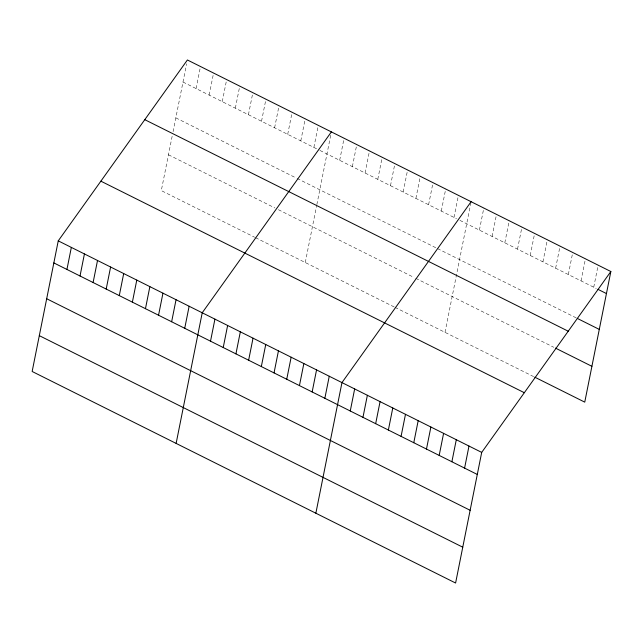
<?xml version="1.0" encoding="UTF-8"?>
<svg xmlns="http://www.w3.org/2000/svg" width="643" height="643" viewBox="0 0 643 643"><rect width="100%" height="100%" fill="white"/><g stroke="black" fill="none" stroke-linecap="round" stroke-linejoin="round"><path stroke-width="0.48" stroke-dasharray="3.21 2.41" d="M172.147 136.316L161.297 190.601L254.66 237.243M173.071 131.702L186.631 63.818M196.083 88.573L200.487 66.518M209.168 95.108L213.58 73.053M222.261 101.65L226.666 79.595M235.346 108.185L239.751 86.13M248.431 114.727L252.844 92.672M261.524 121.262L265.929 99.207M274.609 127.804L279.022 105.749M287.702 134.339L292.107 112.284M300.787 140.881L305.2 118.826M313.88 147.416L318.285 125.361M305.272 262.529L316.669 205.471M316.854 204.546L331.185 132.86M339.673 160.3L344.077 138.245M352.372 166.65L356.777 144.595M365.079 172.999L369.484 150.936M377.779 179.341L382.183 157.286M390.486 185.69L394.89 163.635M403.185 192.032L407.598 169.977M415.892 198.382L420.297 176.327M428.592 204.723L433.004 182.668M441.299 211.073L445.703 189.018M453.998 217.422L458.411 195.359M445.012 332.335L470.917 202.666M479.405 230.114L483.817 208.059M492.112 236.455L496.517 214.4M504.811 242.805L509.224 220.75M517.519 249.146L521.923 227.092M530.218 255.496L534.63 233.441M542.925 261.846L547.33 239.783M555.632 268.187L560.037 246.132M568.332 274.537L572.736 252.482M581.039 280.878L585.443 258.824M593.738 287.228L598.143 265.173M182.99 82.031L319.113 150.036M319.989 150.47L456.538 218.692M459.93 220.38L596.278 288.498M175.836 117.862L296.246 178.015M297.122 178.449L436.677 248.166M437.529 248.592L576.417 317.98M168.458 154.778L274.907 207.954M278.403 209.698L414.06 277.471M415.756 278.315L553.8 347.276M255.536 237.677L394.199 306.952M395.043 307.37L533.931 376.758"/><path stroke-width="0.96" d="M58.248 240.86L32.15 371.485L455.598 583.024L481.703 452.399L610.85 271.515L187.402 59.976L58.248 240.86L481.703 452.399M66.936 269.457L71.341 247.394M80.021 275.992L84.426 253.937M93.106 282.534L97.519 260.471M106.199 289.069L110.604 267.014M119.285 295.611L123.697 273.548M132.378 302.146L136.782 280.091M145.463 308.688L149.867 286.625M158.548 315.223L162.96 293.168M171.641 321.757L176.045 299.702M184.726 328.3L189.138 306.245M176.126 443.405L202.223 312.779L331.37 131.903M210.518 341.184L214.931 319.129M223.225 347.533L227.63 325.471M235.925 353.875L240.337 331.82M248.632 360.225L253.037 338.17M261.331 366.566L265.744 344.511M274.039 372.916L278.443 350.861M286.738 379.257L291.15 357.203M299.445 385.607L303.85 363.552M312.152 391.957L316.557 369.894M324.852 398.298L329.256 376.243M315.858 513.21L341.963 382.593L471.11 201.709M350.258 410.99L354.663 388.935M362.965 417.339L367.37 395.284M375.665 423.681L380.069 401.626M388.372 430.03L392.777 407.975M401.071 436.38L405.484 414.317M413.779 442.722L418.183 420.667M426.478 449.071L430.89 427.016M439.185 455.413L443.59 433.358M451.884 461.762L456.297 439.708M464.592 468.112L468.996 446.049M610.85 271.515L584.752 402.14L534.783 377.176M597.974 289.342L606.445 293.57M577.261 318.398L599.284 329.401M144.779 119.67L568.227 331.209M555.488 348.12L591.906 366.317M100.871 181.165L524.318 392.704M53.843 262.915L477.291 474.454M46.682 298.746L470.137 510.285M39.311 335.654L462.759 547.193"/></g></svg>
